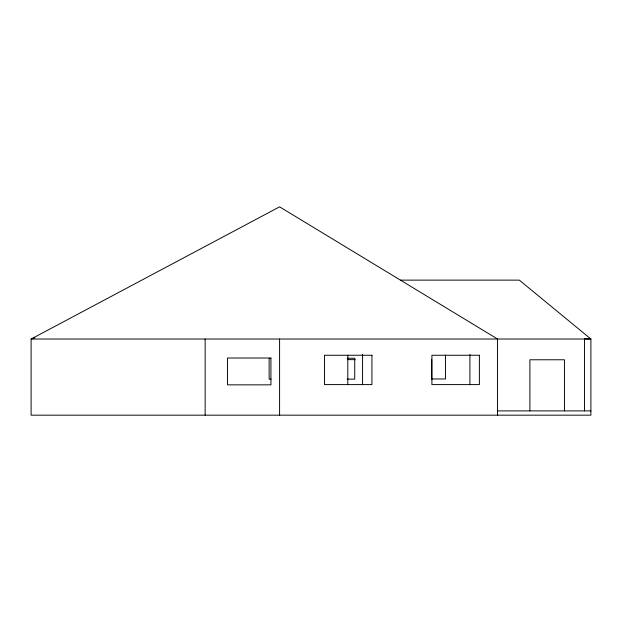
<?xml version="1.0" encoding="UTF-8"?>
<svg xmlns="http://www.w3.org/2000/svg" width="622" height="622" viewBox="0 0 622 622"><rect width="100%" height="100%" fill="white"/><g stroke="black" fill="none" stroke-linecap="round" stroke-linejoin="round"><path stroke-width="0.93" d="M34.809 337.87L31.1 339.029L31.1 415.169L590.9 415.169L590.9 338.881L584.462 338.881L584.462 410.893M400.444 280.133L519.339 280.133L590.9 339.029L31.1 339.029L279.589 206.831L497.538 339.029L497.538 415.169M347.146 358.241L354.727 358.241L354.727 379.132L347.146 379.132M347.644 359.633L355.216 359.633M431.481 378.977L445.453 378.977L445.453 355.038M271.029 379.132L269.132 379.132L269.132 358.373M497.538 410.893L590.9 410.893M564.449 410.893L564.449 359.773L529.89 359.773L529.89 410.893M469.913 354.439L469.913 384.318M431.699 359.633L431.699 379.039M362.564 354.439L362.564 384.318M347.799 355.286L347.799 384.264M279.589 339.029L279.589 415.169M205.151 339.029L205.151 415.169M371.94 355.255L324.466 355.255L324.466 384.598L371.94 384.598L371.94 355.255M479.391 355.255L431.909 355.255L431.909 384.598L479.391 384.598L479.391 355.255M270.928 358.015L227.504 358.015L227.504 384.847L270.928 384.847L270.928 358.015"/></g></svg>
